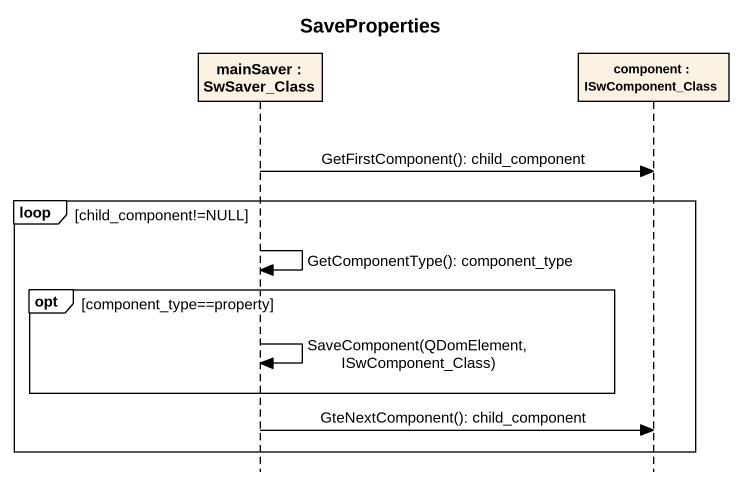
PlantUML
@startuml
title SaveProperties
hide footbox
participant "mainSaver : SwSaver_Class" as mainSaver
participant "component : ISwComponent_Class" as component_

mainSaver -> component_ : GetFirstComponent(): child_component
loop child_component!=NULL
  mainSaver -> mainSaver : GetComponentType(): component_type
  opt component_type==property
    mainSaver -> mainSaver : SaveComponent(QDomElement, ISwComponent_Class)
  end
  mainSaver -> component_ : GteNextComponent(): child_component
end
@enduml
